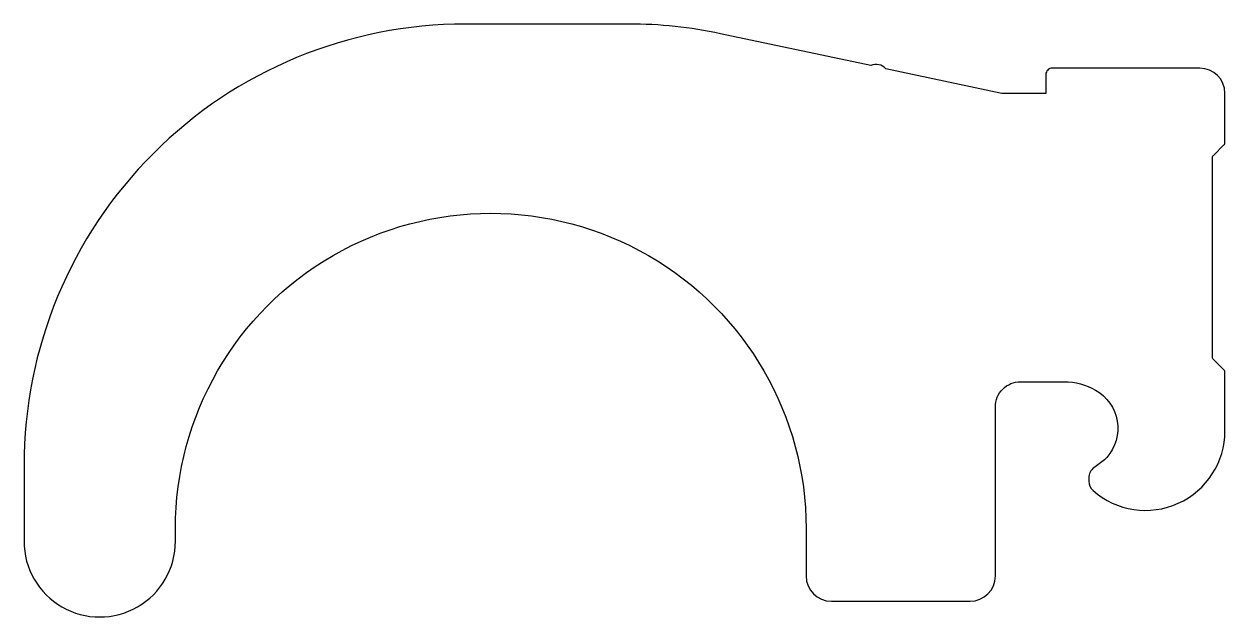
# Model space of a CAD drawing. Extents: x 743.7 to 838.9, y 572.6 to 619.6.
import ezdxf

# ---------------------------------------------------------------- set-up
doc = ezdxf.new("R2010")
doc.units = 0
doc.layers.get('0').update_dxf_attribs({"linetype": 'CONTINUOUS'})

msp = doc.modelspace()

# ---------------------------------------------------------------- linework, layer by layer
at = {"linetype": 'CONTINUOUS'}
msp.add_lwpolyline([(743.739, 584.62), (743.739, 578.62, 1.000005), (755.739, 578.62), (755.739, 579.62, -1.000001), (805.739, 579.62), (805.739, 575.87, 0.414208), (807.739, 573.87), (818.739, 573.87, 0.414208), (820.739, 575.87), (820.739, 589.265, -0.41491), (822.739, 591.27), (826.191, 591.27, -0.131333), (828.685, 590.603, -0.47202), (829.581, 585.273), (829.387, 585.068), (828.65, 584.517, 0.240223), (828.146, 583.761), (828.139, 583.644), (828.139, 583.39, 0.215718), (828.479, 582.639, 0.645251), (838.939, 587.37), (838.939, 591.995, 0.198912), (838.851, 592.208), (838.027, 593.032, -0.198912), (837.939, 593.244), (837.939, 608.995, -0.198912), (838.027, 609.208), (838.851, 610.032, 0.198912), (838.939, 610.244), (838.939, 614.12, 0.414109), (836.94, 616.12), (825.24, 616.12, 0.414304), (824.74, 615.62), (824.74, 614.12), (821.239, 614.12), (812.045, 616.074, 0.3333), (810.871, 616.324), (798.962, 618.855, 0.052406), (791.685, 619.62), (778.739, 619.62, 0.414215)], format="xyb", close=True, dxfattribs=at)

doc.saveas('drawing.dxf')
